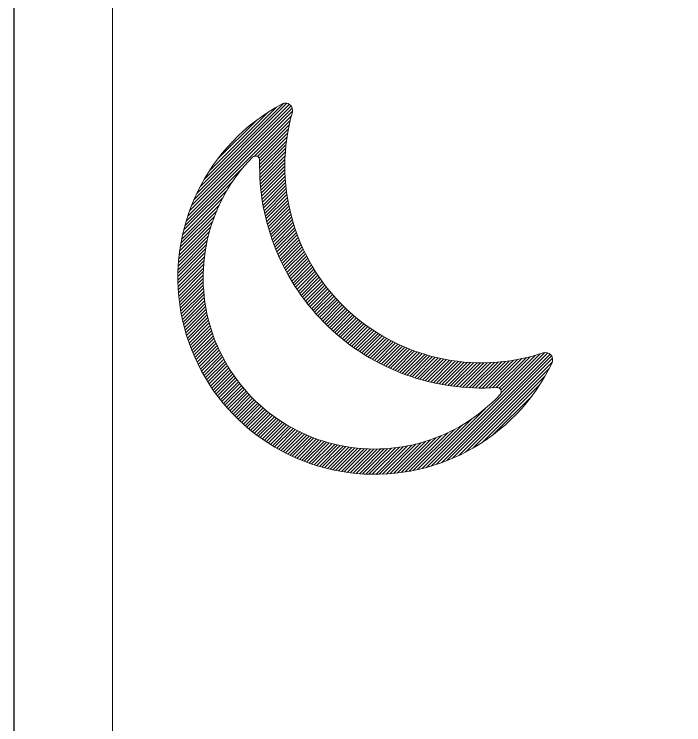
# Model space of a CAD drawing. Header units: millimetres. Extents: x 1946 to 4611, y 2266 to 2855.
# Drawn here: x 3672.4 to 3682.63, y 2686.31 to 2697.16 of the extents above; entities that cross this region are included whole.
import ezdxf

# ---------------------------------------------------------------- set-up
doc = ezdxf.new("R2010")
doc.units = ezdxf.units.MM
doc.linetypes.add('CENTER', pattern=[0.6, 0.375, -0.075, 0.075, -0.075])
doc.layers.add('05___PRT_ALL_DTM_CSYS', color=7, linetype='Continuous')
doc.layers.add('Dim', color=4, linetype='Continuous')
doc.layers.add('Cover Lens', color=152, linetype='Continuous', lineweight=0)
doc.layers.add('LCD', color=4, linetype='Continuous', lineweight=20)

# ---------------------------------------------------------------- blocks, each defined once
blk = doc.blocks.new('CG1')
at = {"layer": 'Cover Lens'}
blk.add_lwpolyline([(-33, 0), (33, 0), (33, 54), (-33, 54)], close=True, dxfattribs=at)

msp = doc.modelspace()

# ---------------------------------------------------------------- hatches: boundary and pattern name
at = {"layer": '05___PRT_ALL_DTM_CSYS'}
h = msp.add_hatch(dxfattribs=at)
h.set_pattern_fill('ANSI31', color=256, scale=0.0115)
h.set_pattern_definition([(45, (371.942226, 4302.785907), (-0.02581823635, 0.02581823635), [])])
edge = h.paths.add_edge_path(flags=16)
edge.add_arc((3677.90505, 2693.13773), 2.61985, 135.444726, 316.957666)
edge.add_arc((3679.77275, 2691.39349), 0.06433, 316.957666, 453.878489)
edge.add_arc((3679.53898, 2694.84165), 3.39175, 178.523903, 273.878489, ccw=False)
edge.add_arc((3676.08405, 2694.93068), 0.06433, 358.523903, 495.444726)
edge = h.paths.add_edge_path()
edge.add_arc((3676.5416, 2695.69247), 0.11, 344.153199, 478.088607)
edge.add_arc((3677.90505, 2693.13773), 3.0058, 118.088607, 334.313786)
edge.add_arc((3680.51469, 2691.88257), 0.11, 334.313786, 468.249194)
edge.add_arc((3679.53898, 2694.84165), 3.0058, 164.153199, 288.249194, ccw=False)

# ---------------------------------------------------------------- linework, layer by layer
at = {"lineweight": 0}
for centre, radius, start, end in [((3677.90505, 2693.13773), 3.0058, 118.088607, 334.313786), ((3676.5416, 2695.69247), 0.11, 344.153199, 118.088607), ((3679.53898, 2694.84165), 3.0058, 164.153199, 288.249194), ((3677.90505, 2693.13773), 2.61985, 135.444726, 316.957666), ((3676.08405, 2694.93068), 0.06433, 358.523903, 135.444726), ((3679.53898, 2694.84165), 3.39175, 178.523903, 273.878489), ((3680.51469, 2691.88257), 0.11, 334.313786, 108.249194), ((3679.77275, 2691.39349), 0.06433, 316.957666, 93.878489)]:
    msp.add_arc(centre, radius, start, end, dxfattribs=at)
at = {"layer": 'Dim', "color": 3}
msp.add_lwpolyline([(3672.39925, 2732.4507), (3741.39925, 2732.4507), (3741.39925, 2675.4507), (3672.39925, 2675.4507)], close=True, dxfattribs=at)
at = {"layer": 'LCD', "color": 3, "lineweight": 15}
msp.add_lwpolyline([(3672.39925, 2732.4507), (3741.39925, 2732.4507), (3741.39925, 2675.4507), (3672.39925, 2675.4507)], close=True, dxfattribs=at)
at = {"layer": 'LCD', "linetype": 'CENTER', "ltscale": 2}
msp.add_lwpolyline([(3739.89925, 2729.9507), (3739.89925, 2677.9507, -0.41421356), (3738.89925, 2676.9507), (3674.89925, 2676.9507, -0.41421356), (3673.89925, 2677.9507), (3673.89925, 2729.9507, -0.41421356), (3674.89925, 2730.9507), (3738.89925, 2730.9507, -0.41421356)], format="xyb", close=True, dxfattribs=at)

# ---------------------------------------------------------------- block references
at = {"layer": 'Cover Lens'}
msp.add_blockref('CG1', (3706.89925, 2676.9507), dxfattribs=at)

doc.saveas('drawing.dxf')
